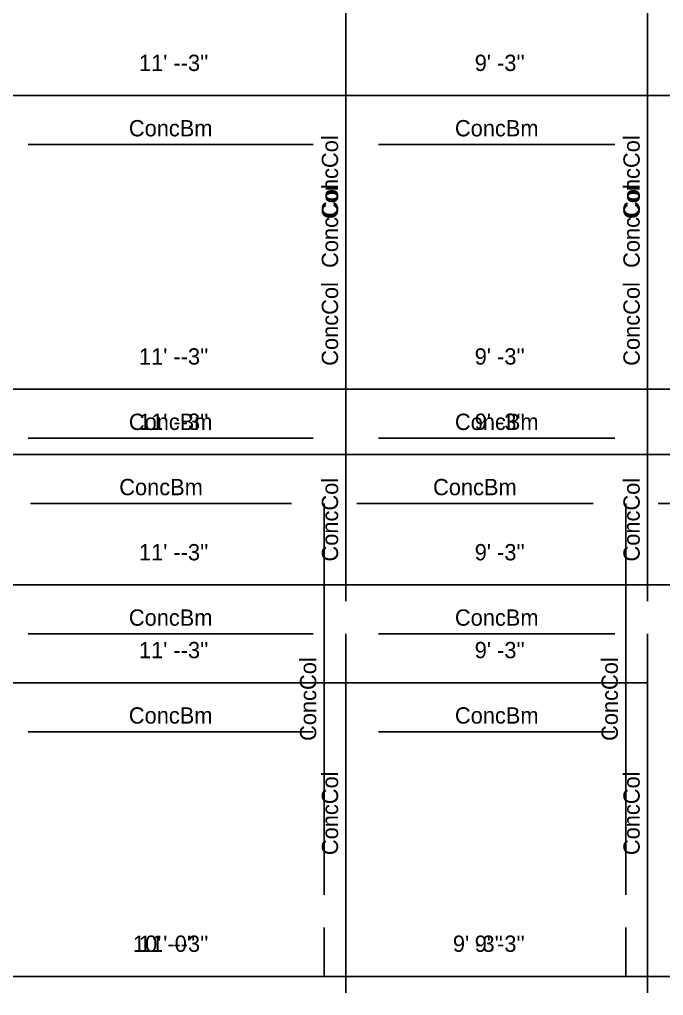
# Model space of a CAD drawing. Extents: x -38 to 2998, y -195 to 11529.
# Drawn here: x 119.9 to 356.9, y 3467 to 3826 of the extents above; entities that cross this region are included whole.
import ezdxf
from ezdxf.enums import TextEntityAlignment as Align

# ---------------------------------------------------------------- set-up
doc = ezdxf.new("R2010")
doc.units = 0
doc.header["$MEASUREMENT"] = 0
doc.layers.get('0').update_dxf_attribs({"linetype": 'CONTINUOUS'})
for name, color, linetype in [('CENTERLINES', 7, 'CONTINUOUS'), ('DIMENSIONS', 4, 'CONTINUOUS'), ('TEXT', 5, 'CONTINUOUS')]:
    doc.layers.add(name, color=color, linetype=linetype)
doc.dimstyles.get("Standard").update_dxf_attribs({"dimtxt": 0.18, "dimasz": 0.18, "dimexe": 0.18, "dimexo": 0.0625, "dimgap": 0.09, "dimtad": 0, "dimtih": 1, "dimtoh": 1, "dimdec": 4, "dimzin": 0, "dimtxsty": 'STANDARD', "dimcen": 0.09, "dimazin": 3, "dimtfac": 1, "dimtdec": 4, "dimtofl": 0, "dimtmove": 0, "dimatfit": 3, "dimtolj": 1, "dimtzin": 0})

# ---------------------------------------------------------------- blocks, each defined once
blk = doc.blocks.new('*D7806')
at = {"color": 1, "linetype": 'BYBLOCK'}
for points in [[(116.73, 3478.77), (115.67, 3477.71), (108.25, 3470.29), (107.19, 3469.23)], [(236.73, 3478.77), (235.67, 3477.71), (228.25, 3470.29), (227.19, 3469.23)]]:
    blk.add_solid(points, dxfattribs=at)
at = {"layer": 'DIMENSIONS', "color": 9, "linetype": 'BYBLOCK'}
for p, q in [((111.96, 3474), (111.96, 3492)), ((231.96, 3474), (231.96, 3492))]:
    blk.add_line(p, q, dxfattribs=at)
at = {"layer": 'DIMENSIONS', "color": 0, "linetype": 'BYBLOCK'}
blk.add_line((111.96, 3474), (231.96, 3474), dxfattribs=at)
at = {"layer": 'DIMENSIONS', "color": 0, "linetype": 'BYBLOCK', "insert": (171.96, 3486), "char_height": 6, "attachment_point": 5}
blk.add_mtext("\\A1; 10' -0''", dxfattribs=at)
blk = doc.blocks.new('*D7807')
at = {"color": 1, "linetype": 'BYBLOCK'}
for points in [[(236.73, 3478.77), (235.67, 3477.71), (228.25, 3470.29), (227.19, 3469.23)], [(347.73, 3478.77), (346.67, 3477.71), (339.25, 3470.29), (338.19, 3469.23)]]:
    blk.add_solid(points, dxfattribs=at)
at = {"layer": 'DIMENSIONS', "color": 9, "linetype": 'BYBLOCK'}
for p, q in [((231.96, 3474), (231.96, 3492)), ((342.96, 3474), (342.96, 3492))]:
    blk.add_line(p, q, dxfattribs=at)
at = {"layer": 'DIMENSIONS', "color": 0, "linetype": 'BYBLOCK'}
blk.add_line((231.96, 3474), (342.96, 3474), dxfattribs=at)
at = {"layer": 'DIMENSIONS', "color": 0, "linetype": 'BYBLOCK', "insert": (287.46, 3486), "char_height": 6, "attachment_point": 5}
blk.add_mtext("\\A1; 9' -3''", dxfattribs=at)
blk = doc.blocks.new('*D7808')
at = {"color": 1, "linetype": 'BYBLOCK'}
for points in [[(347.73, 3478.77), (346.67, 3477.71), (339.25, 3470.29), (338.19, 3469.23)], [(407.73, 3478.77), (406.67, 3477.71), (399.25, 3470.29), (398.19, 3469.23)]]:
    blk.add_solid(points, dxfattribs=at)
at = {"layer": 'DIMENSIONS', "color": 9, "linetype": 'BYBLOCK'}
for p, q in [((342.96, 3474), (342.96, 3492)), ((402.96, 3474), (402.96, 3492))]:
    blk.add_line(p, q, dxfattribs=at)
at = {"layer": 'DIMENSIONS', "color": 0, "linetype": 'BYBLOCK'}
blk.add_line((342.96, 3474), (402.96, 3474), dxfattribs=at)
at = {"layer": 'DIMENSIONS', "color": 0, "linetype": 'BYBLOCK', "insert": (372.96, 3486), "char_height": 6, "attachment_point": 5}
blk.add_mtext("\\A1; 5' -0''", dxfattribs=at)
blk = doc.blocks.new('*D7827')
at = {"color": 1, "linetype": 'BYBLOCK'}
for points in [[(115.77, 3670.77), (114.71, 3669.71), (107.29, 3662.29), (106.23, 3661.23)], [(244.77, 3670.77), (243.71, 3669.71), (236.29, 3662.29), (235.23, 3661.23)]]:
    blk.add_solid(points, dxfattribs=at)
at = {"layer": 'DIMENSIONS', "color": 9, "linetype": 'BYBLOCK'}
for p, q in [((111, 3666), (111, 3684)), ((240, 3666), (240, 3684))]:
    blk.add_line(p, q, dxfattribs=at)
at = {"layer": 'DIMENSIONS', "color": 0, "linetype": 'BYBLOCK'}
blk.add_line((111, 3666), (240, 3666), dxfattribs=at)
at = {"layer": 'DIMENSIONS', "color": 0, "linetype": 'BYBLOCK', "insert": (175.5, 3678), "char_height": 6, "attachment_point": 5}
blk.add_mtext("\\A1; 11' --3''", dxfattribs=at)
blk = doc.blocks.new('*D7828')
at = {"color": 1, "linetype": 'BYBLOCK'}
for points in [[(244.77, 3670.77), (243.71, 3669.71), (236.29, 3662.29), (235.23, 3661.23)], [(355.77, 3670.77), (354.71, 3669.71), (347.29, 3662.29), (346.23, 3661.23)]]:
    blk.add_solid(points, dxfattribs=at)
at = {"layer": 'DIMENSIONS', "color": 9, "linetype": 'BYBLOCK'}
for p, q in [((240, 3666), (240, 3684)), ((351, 3666), (351, 3684))]:
    blk.add_line(p, q, dxfattribs=at)
at = {"layer": 'DIMENSIONS', "color": 0, "linetype": 'BYBLOCK'}
blk.add_line((240, 3666), (351, 3666), dxfattribs=at)
at = {"layer": 'DIMENSIONS', "color": 0, "linetype": 'BYBLOCK', "insert": (295.5, 3678), "char_height": 6, "attachment_point": 5}
blk.add_mtext("\\A1; 9' -3''", dxfattribs=at)
blk = doc.blocks.new('*D7829')
at = {"color": 1, "linetype": 'BYBLOCK'}
for points in [[(355.77, 3670.77), (354.71, 3669.71), (347.29, 3662.29), (346.23, 3661.23)], [(577.77, 3670.77), (576.71, 3669.71), (569.29, 3662.29), (568.23, 3661.23)]]:
    blk.add_solid(points, dxfattribs=at)
at = {"layer": 'DIMENSIONS', "color": 9, "linetype": 'BYBLOCK'}
for p, q in [((351, 3666), (351, 3684)), ((573, 3666), (573, 3684))]:
    blk.add_line(p, q, dxfattribs=at)
at = {"layer": 'DIMENSIONS', "color": 0, "linetype": 'BYBLOCK'}
blk.add_line((351, 3666), (573, 3666), dxfattribs=at)
at = {"layer": 'DIMENSIONS', "color": 0, "linetype": 'BYBLOCK', "insert": (462, 3678), "char_height": 6, "attachment_point": 5}
blk.add_mtext("\\A1; 18' -6''", dxfattribs=at)
blk = doc.blocks.new('*D8313')
at = {"color": 1, "linetype": 'BYBLOCK'}
for points in [[(115.77, 3622.77), (114.71, 3621.71), (107.29, 3614.29), (106.23, 3613.23)], [(244.77, 3622.77), (243.71, 3621.71), (236.29, 3614.29), (235.23, 3613.23)]]:
    blk.add_solid(points, dxfattribs=at)
at = {"layer": 'DIMENSIONS', "color": 9, "linetype": 'BYBLOCK'}
for p, q in [((111, 3618), (111, 3636)), ((240, 3618), (240, 3636))]:
    blk.add_line(p, q, dxfattribs=at)
at = {"layer": 'DIMENSIONS', "color": 0, "linetype": 'BYBLOCK'}
blk.add_line((111, 3618), (240, 3618), dxfattribs=at)
at = {"layer": 'DIMENSIONS', "color": 0, "linetype": 'BYBLOCK', "insert": (175.5, 3630), "char_height": 6, "attachment_point": 5}
blk.add_mtext("\\A1; 11' --3''", dxfattribs=at)
blk = doc.blocks.new('*D8314')
at = {"color": 1, "linetype": 'BYBLOCK'}
for points in [[(244.77, 3622.77), (243.71, 3621.71), (236.29, 3614.29), (235.23, 3613.23)], [(355.77, 3622.77), (354.71, 3621.71), (347.29, 3614.29), (346.23, 3613.23)]]:
    blk.add_solid(points, dxfattribs=at)
at = {"layer": 'DIMENSIONS', "color": 9, "linetype": 'BYBLOCK'}
for p, q in [((240, 3618), (240, 3636)), ((351, 3618), (351, 3636))]:
    blk.add_line(p, q, dxfattribs=at)
at = {"layer": 'DIMENSIONS', "color": 0, "linetype": 'BYBLOCK'}
blk.add_line((240, 3618), (351, 3618), dxfattribs=at)
at = {"layer": 'DIMENSIONS', "color": 0, "linetype": 'BYBLOCK', "insert": (295.5, 3630), "char_height": 6, "attachment_point": 5}
blk.add_mtext("\\A1; 9' -3''", dxfattribs=at)
blk = doc.blocks.new('*D8315')
at = {"color": 1, "linetype": 'BYBLOCK'}
for points in [[(355.77, 3622.77), (354.71, 3621.71), (347.29, 3614.29), (346.23, 3613.23)], [(577.77, 3622.77), (576.71, 3621.71), (569.29, 3614.29), (568.23, 3613.23)]]:
    blk.add_solid(points, dxfattribs=at)
at = {"layer": 'DIMENSIONS', "color": 9, "linetype": 'BYBLOCK'}
for p, q in [((351, 3618), (351, 3636)), ((573, 3618), (573, 3636))]:
    blk.add_line(p, q, dxfattribs=at)
at = {"layer": 'DIMENSIONS', "color": 0, "linetype": 'BYBLOCK'}
blk.add_line((351, 3618), (573, 3618), dxfattribs=at)
at = {"layer": 'DIMENSIONS', "color": 0, "linetype": 'BYBLOCK', "insert": (462, 3630), "char_height": 6, "attachment_point": 5}
blk.add_mtext("\\A1; 18' -6''", dxfattribs=at)
blk = doc.blocks.new('*D8329')
at = {"color": 1, "linetype": 'BYBLOCK'}
for points in [[(115.77, 3802.77), (114.71, 3801.71), (107.29, 3794.29), (106.23, 3793.23)], [(244.77, 3802.77), (243.71, 3801.71), (236.29, 3794.29), (235.23, 3793.23)]]:
    blk.add_solid(points, dxfattribs=at)
at = {"layer": 'DIMENSIONS', "color": 9, "linetype": 'BYBLOCK'}
for p, q in [((111, 3798), (111, 3816)), ((240, 3798), (240, 3816))]:
    blk.add_line(p, q, dxfattribs=at)
at = {"layer": 'DIMENSIONS', "color": 0, "linetype": 'BYBLOCK'}
blk.add_line((111, 3798), (240, 3798), dxfattribs=at)
at = {"layer": 'DIMENSIONS', "color": 0, "linetype": 'BYBLOCK', "insert": (175.5, 3810), "char_height": 6, "attachment_point": 5}
blk.add_mtext("\\A1; 11' --3''", dxfattribs=at)
blk = doc.blocks.new('*D8330')
at = {"color": 1, "linetype": 'BYBLOCK'}
for points in [[(244.77, 3802.77), (243.71, 3801.71), (236.29, 3794.29), (235.23, 3793.23)], [(355.77, 3802.77), (354.71, 3801.71), (347.29, 3794.29), (346.23, 3793.23)]]:
    blk.add_solid(points, dxfattribs=at)
at = {"layer": 'DIMENSIONS', "color": 9, "linetype": 'BYBLOCK'}
for p, q in [((240, 3798), (240, 3816)), ((351, 3798), (351, 3816))]:
    blk.add_line(p, q, dxfattribs=at)
at = {"layer": 'DIMENSIONS', "color": 0, "linetype": 'BYBLOCK'}
blk.add_line((240, 3798), (351, 3798), dxfattribs=at)
at = {"layer": 'DIMENSIONS', "color": 0, "linetype": 'BYBLOCK', "insert": (295.5, 3810), "char_height": 6, "attachment_point": 5}
blk.add_mtext("\\A1; 9' -3''", dxfattribs=at)
blk = doc.blocks.new('*D8783')
at = {"color": 1, "linetype": 'BYBLOCK'}
for points in [[(115.77, 3622.77), (114.71, 3621.71), (107.29, 3614.29), (106.23, 3613.23)], [(244.77, 3622.77), (243.71, 3621.71), (236.29, 3614.29), (235.23, 3613.23)]]:
    blk.add_solid(points, dxfattribs=at)
at = {"layer": 'DIMENSIONS', "color": 9, "linetype": 'BYBLOCK'}
for p, q in [((111, 3618), (111, 3636)), ((240, 3618), (240, 3636))]:
    blk.add_line(p, q, dxfattribs=at)
at = {"layer": 'DIMENSIONS', "color": 0, "linetype": 'BYBLOCK'}
blk.add_line((111, 3618), (240, 3618), dxfattribs=at)
at = {"layer": 'DIMENSIONS', "color": 0, "linetype": 'BYBLOCK', "insert": (175.5, 3630), "char_height": 6, "attachment_point": 5}
blk.add_mtext("\\A1; 11' --3''", dxfattribs=at)
blk = doc.blocks.new('*D8784')
at = {"color": 1, "linetype": 'BYBLOCK'}
for points in [[(244.77, 3622.77), (243.71, 3621.71), (236.29, 3614.29), (235.23, 3613.23)], [(355.77, 3622.77), (354.71, 3621.71), (347.29, 3614.29), (346.23, 3613.23)]]:
    blk.add_solid(points, dxfattribs=at)
at = {"layer": 'DIMENSIONS', "color": 9, "linetype": 'BYBLOCK'}
for p, q in [((240, 3618), (240, 3636)), ((351, 3618), (351, 3636))]:
    blk.add_line(p, q, dxfattribs=at)
at = {"layer": 'DIMENSIONS', "color": 0, "linetype": 'BYBLOCK'}
blk.add_line((240, 3618), (351, 3618), dxfattribs=at)
at = {"layer": 'DIMENSIONS', "color": 0, "linetype": 'BYBLOCK', "insert": (295.5, 3630), "char_height": 6, "attachment_point": 5}
blk.add_mtext("\\A1; 9' -3''", dxfattribs=at)
blk = doc.blocks.new('*D8785')
at = {"color": 1, "linetype": 'BYBLOCK'}
for points in [[(355.77, 3622.77), (354.71, 3621.71), (347.29, 3614.29), (346.23, 3613.23)], [(577.77, 3622.77), (576.71, 3621.71), (569.29, 3614.29), (568.23, 3613.23)]]:
    blk.add_solid(points, dxfattribs=at)
at = {"layer": 'DIMENSIONS', "color": 9, "linetype": 'BYBLOCK'}
for p, q in [((351, 3618), (351, 3636)), ((573, 3618), (573, 3636))]:
    blk.add_line(p, q, dxfattribs=at)
at = {"layer": 'DIMENSIONS', "color": 0, "linetype": 'BYBLOCK'}
blk.add_line((351, 3618), (573, 3618), dxfattribs=at)
at = {"layer": 'DIMENSIONS', "color": 0, "linetype": 'BYBLOCK', "insert": (462, 3630), "char_height": 6, "attachment_point": 5}
blk.add_mtext("\\A1; 18' -6''", dxfattribs=at)
blk = doc.blocks.new('*D8799')
at = {"color": 1, "linetype": 'BYBLOCK'}
for points in [[(115.77, 3802.77), (114.71, 3801.71), (107.29, 3794.29), (106.23, 3793.23)], [(244.77, 3802.77), (243.71, 3801.71), (236.29, 3794.29), (235.23, 3793.23)]]:
    blk.add_solid(points, dxfattribs=at)
at = {"layer": 'DIMENSIONS', "color": 9, "linetype": 'BYBLOCK'}
for p, q in [((111, 3798), (111, 3816)), ((240, 3798), (240, 3816))]:
    blk.add_line(p, q, dxfattribs=at)
at = {"layer": 'DIMENSIONS', "color": 0, "linetype": 'BYBLOCK'}
blk.add_line((111, 3798), (240, 3798), dxfattribs=at)
at = {"layer": 'DIMENSIONS', "color": 0, "linetype": 'BYBLOCK', "insert": (175.5, 3810), "char_height": 6, "attachment_point": 5}
blk.add_mtext("\\A1; 11' --3''", dxfattribs=at)
blk = doc.blocks.new('*D8800')
at = {"color": 1, "linetype": 'BYBLOCK'}
for points in [[(244.77, 3802.77), (243.71, 3801.71), (236.29, 3794.29), (235.23, 3793.23)], [(355.77, 3802.77), (354.71, 3801.71), (347.29, 3794.29), (346.23, 3793.23)]]:
    blk.add_solid(points, dxfattribs=at)
at = {"layer": 'DIMENSIONS', "color": 9, "linetype": 'BYBLOCK'}
for p, q in [((240, 3798), (240, 3816)), ((351, 3798), (351, 3816))]:
    blk.add_line(p, q, dxfattribs=at)
at = {"layer": 'DIMENSIONS', "color": 0, "linetype": 'BYBLOCK'}
blk.add_line((240, 3798), (351, 3798), dxfattribs=at)
at = {"layer": 'DIMENSIONS', "color": 0, "linetype": 'BYBLOCK', "insert": (295.5, 3810), "char_height": 6, "attachment_point": 5}
blk.add_mtext("\\A1; 9' -3''", dxfattribs=at)
blk = doc.blocks.new('*D9253')
at = {"color": 1, "linetype": 'BYBLOCK'}
for points in [[(115.77, 3622.77), (114.71, 3621.71), (107.29, 3614.29), (106.23, 3613.23)], [(244.77, 3622.77), (243.71, 3621.71), (236.29, 3614.29), (235.23, 3613.23)]]:
    blk.add_solid(points, dxfattribs=at)
at = {"layer": 'DIMENSIONS', "color": 9, "linetype": 'BYBLOCK'}
for p, q in [((111, 3618), (111, 3636)), ((240, 3618), (240, 3636))]:
    blk.add_line(p, q, dxfattribs=at)
at = {"layer": 'DIMENSIONS', "color": 0, "linetype": 'BYBLOCK'}
blk.add_line((111, 3618), (240, 3618), dxfattribs=at)
at = {"layer": 'DIMENSIONS', "color": 0, "linetype": 'BYBLOCK', "insert": (175.5, 3630), "char_height": 6, "attachment_point": 5}
blk.add_mtext("\\A1; 11' --3''", dxfattribs=at)
blk = doc.blocks.new('*D9254')
at = {"color": 1, "linetype": 'BYBLOCK'}
for points in [[(244.77, 3622.77), (243.71, 3621.71), (236.29, 3614.29), (235.23, 3613.23)], [(355.77, 3622.77), (354.71, 3621.71), (347.29, 3614.29), (346.23, 3613.23)]]:
    blk.add_solid(points, dxfattribs=at)
at = {"layer": 'DIMENSIONS', "color": 9, "linetype": 'BYBLOCK'}
for p, q in [((240, 3618), (240, 3636)), ((351, 3618), (351, 3636))]:
    blk.add_line(p, q, dxfattribs=at)
at = {"layer": 'DIMENSIONS', "color": 0, "linetype": 'BYBLOCK'}
blk.add_line((240, 3618), (351, 3618), dxfattribs=at)
at = {"layer": 'DIMENSIONS', "color": 0, "linetype": 'BYBLOCK', "insert": (295.5, 3630), "char_height": 6, "attachment_point": 5}
blk.add_mtext("\\A1; 9' -3''", dxfattribs=at)
blk = doc.blocks.new('*D9255')
at = {"color": 1, "linetype": 'BYBLOCK'}
for points in [[(355.77, 3622.77), (354.71, 3621.71), (347.29, 3614.29), (346.23, 3613.23)], [(577.77, 3622.77), (576.71, 3621.71), (569.29, 3614.29), (568.23, 3613.23)]]:
    blk.add_solid(points, dxfattribs=at)
at = {"layer": 'DIMENSIONS', "color": 9, "linetype": 'BYBLOCK'}
for p, q in [((351, 3618), (351, 3636)), ((573, 3618), (573, 3636))]:
    blk.add_line(p, q, dxfattribs=at)
at = {"layer": 'DIMENSIONS', "color": 0, "linetype": 'BYBLOCK'}
blk.add_line((351, 3618), (573, 3618), dxfattribs=at)
at = {"layer": 'DIMENSIONS', "color": 0, "linetype": 'BYBLOCK', "insert": (462, 3630), "char_height": 6, "attachment_point": 5}
blk.add_mtext("\\A1; 18' -6''", dxfattribs=at)
blk = doc.blocks.new('*D9269')
at = {"color": 1, "linetype": 'BYBLOCK'}
for points in [[(115.77, 3802.77), (114.71, 3801.71), (107.29, 3794.29), (106.23, 3793.23)], [(244.77, 3802.77), (243.71, 3801.71), (236.29, 3794.29), (235.23, 3793.23)]]:
    blk.add_solid(points, dxfattribs=at)
at = {"layer": 'DIMENSIONS', "color": 9, "linetype": 'BYBLOCK'}
for p, q in [((111, 3798), (111, 3816)), ((240, 3798), (240, 3816))]:
    blk.add_line(p, q, dxfattribs=at)
at = {"layer": 'DIMENSIONS', "color": 0, "linetype": 'BYBLOCK'}
blk.add_line((111, 3798), (240, 3798), dxfattribs=at)
at = {"layer": 'DIMENSIONS', "color": 0, "linetype": 'BYBLOCK', "insert": (175.5, 3810), "char_height": 6, "attachment_point": 5}
blk.add_mtext("\\A1; 11' --3''", dxfattribs=at)
blk = doc.blocks.new('*D9270')
at = {"color": 1, "linetype": 'BYBLOCK'}
for points in [[(244.77, 3802.77), (243.71, 3801.71), (236.29, 3794.29), (235.23, 3793.23)], [(355.77, 3802.77), (354.71, 3801.71), (347.29, 3794.29), (346.23, 3793.23)]]:
    blk.add_solid(points, dxfattribs=at)
at = {"layer": 'DIMENSIONS', "color": 9, "linetype": 'BYBLOCK'}
for p, q in [((240, 3798), (240, 3816)), ((351, 3798), (351, 3816))]:
    blk.add_line(p, q, dxfattribs=at)
at = {"layer": 'DIMENSIONS', "color": 0, "linetype": 'BYBLOCK'}
blk.add_line((240, 3798), (351, 3798), dxfattribs=at)
at = {"layer": 'DIMENSIONS', "color": 0, "linetype": 'BYBLOCK', "insert": (295.5, 3810), "char_height": 6, "attachment_point": 5}
blk.add_mtext("\\A1; 9' -3''", dxfattribs=at)
blk = doc.blocks.new('*D9783')
at = {"color": 1, "linetype": 'BYBLOCK'}
for points in [[(115.77, 3478.77), (114.71, 3477.71), (107.29, 3470.29), (106.23, 3469.23)], [(244.77, 3478.77), (243.71, 3477.71), (236.29, 3470.29), (235.23, 3469.23)]]:
    blk.add_solid(points, dxfattribs=at)
at = {"layer": 'DIMENSIONS', "color": 9, "linetype": 'BYBLOCK'}
for p, q in [((111, 3474), (111, 3492)), ((240, 3474), (240, 3492))]:
    blk.add_line(p, q, dxfattribs=at)
at = {"layer": 'DIMENSIONS', "color": 0, "linetype": 'BYBLOCK'}
blk.add_line((111, 3474), (240, 3474), dxfattribs=at)
at = {"layer": 'DIMENSIONS', "color": 0, "linetype": 'BYBLOCK', "insert": (175.5, 3486), "char_height": 6, "attachment_point": 5}
blk.add_mtext("\\A1; 11' --3''", dxfattribs=at)
blk = doc.blocks.new('*D9784')
at = {"color": 1, "linetype": 'BYBLOCK'}
for points in [[(244.77, 3478.77), (243.71, 3477.71), (236.29, 3470.29), (235.23, 3469.23)], [(355.77, 3478.77), (354.71, 3477.71), (347.29, 3470.29), (346.23, 3469.23)]]:
    blk.add_solid(points, dxfattribs=at)
at = {"layer": 'DIMENSIONS', "color": 9, "linetype": 'BYBLOCK'}
for p, q in [((240, 3474), (240, 3492)), ((351, 3474), (351, 3492))]:
    blk.add_line(p, q, dxfattribs=at)
at = {"layer": 'DIMENSIONS', "color": 0, "linetype": 'BYBLOCK'}
blk.add_line((240, 3474), (351, 3474), dxfattribs=at)
at = {"layer": 'DIMENSIONS', "color": 0, "linetype": 'BYBLOCK', "insert": (295.5, 3486), "char_height": 6, "attachment_point": 5}
blk.add_mtext("\\A1; 9' -3''", dxfattribs=at)
blk = doc.blocks.new('*D9787')
at = {"color": 1, "linetype": 'BYBLOCK'}
for points in [[(115.77, 3586.77), (114.71, 3585.71), (107.29, 3578.29), (106.23, 3577.23)], [(244.77, 3586.77), (243.71, 3585.71), (236.29, 3578.29), (235.23, 3577.23)]]:
    blk.add_solid(points, dxfattribs=at)
at = {"layer": 'DIMENSIONS', "color": 9, "linetype": 'BYBLOCK'}
for p, q in [((111, 3582), (111, 3600)), ((240, 3582), (240, 3600))]:
    blk.add_line(p, q, dxfattribs=at)
at = {"layer": 'DIMENSIONS', "color": 0, "linetype": 'BYBLOCK'}
blk.add_line((111, 3582), (240, 3582), dxfattribs=at)
at = {"layer": 'DIMENSIONS', "color": 0, "linetype": 'BYBLOCK', "insert": (175.5, 3594), "char_height": 6, "attachment_point": 5}
blk.add_mtext("\\A1; 11' --3''", dxfattribs=at)
blk = doc.blocks.new('*D9788')
at = {"color": 1, "linetype": 'BYBLOCK'}
for points in [[(244.77, 3586.77), (243.71, 3585.71), (236.29, 3578.29), (235.23, 3577.23)], [(355.77, 3586.77), (354.71, 3585.71), (347.29, 3578.29), (346.23, 3577.23)]]:
    blk.add_solid(points, dxfattribs=at)
at = {"layer": 'DIMENSIONS', "color": 9, "linetype": 'BYBLOCK'}
for p, q in [((240, 3582), (240, 3600)), ((351, 3582), (351, 3600))]:
    blk.add_line(p, q, dxfattribs=at)
at = {"layer": 'DIMENSIONS', "color": 0, "linetype": 'BYBLOCK'}
blk.add_line((240, 3582), (351, 3582), dxfattribs=at)
at = {"layer": 'DIMENSIONS', "color": 0, "linetype": 'BYBLOCK', "insert": (295.5, 3594), "char_height": 6, "attachment_point": 5}
blk.add_mtext("\\A1; 9' -3''", dxfattribs=at)
blk = doc.blocks.new('*D9791')
at = {"color": 1, "linetype": 'BYBLOCK'}
for points in [[(115.77, 3694.77), (114.71, 3693.71), (107.29, 3686.29), (106.23, 3685.23)], [(244.77, 3694.77), (243.71, 3693.71), (236.29, 3686.29), (235.23, 3685.23)]]:
    blk.add_solid(points, dxfattribs=at)
at = {"layer": 'DIMENSIONS', "color": 9, "linetype": 'BYBLOCK'}
for p, q in [((111, 3690), (111, 3708)), ((240, 3690), (240, 3708))]:
    blk.add_line(p, q, dxfattribs=at)
at = {"layer": 'DIMENSIONS', "color": 0, "linetype": 'BYBLOCK'}
blk.add_line((111, 3690), (240, 3690), dxfattribs=at)
at = {"layer": 'DIMENSIONS', "color": 0, "linetype": 'BYBLOCK', "insert": (175.5, 3702), "char_height": 6, "attachment_point": 5}
blk.add_mtext("\\A1; 11' --3''", dxfattribs=at)
blk = doc.blocks.new('*D9792')
at = {"color": 1, "linetype": 'BYBLOCK'}
for points in [[(244.77, 3694.77), (243.71, 3693.71), (236.29, 3686.29), (235.23, 3685.23)], [(355.77, 3694.77), (354.71, 3693.71), (347.29, 3686.29), (346.23, 3685.23)]]:
    blk.add_solid(points, dxfattribs=at)
at = {"layer": 'DIMENSIONS', "color": 9, "linetype": 'BYBLOCK'}
for p, q in [((240, 3690), (240, 3708)), ((351, 3690), (351, 3708))]:
    blk.add_line(p, q, dxfattribs=at)
at = {"layer": 'DIMENSIONS', "color": 0, "linetype": 'BYBLOCK'}
blk.add_line((240, 3690), (351, 3690), dxfattribs=at)
at = {"layer": 'DIMENSIONS', "color": 0, "linetype": 'BYBLOCK', "insert": (295.5, 3702), "char_height": 6, "attachment_point": 5}
blk.add_mtext("\\A1; 9' -3''", dxfattribs=at)
blk = doc.blocks.new('*D9793')
at = {"color": 1, "linetype": 'BYBLOCK'}
for points in [[(355.77, 3694.77), (354.71, 3693.71), (347.29, 3686.29), (346.23, 3685.23)], [(577.77, 3694.77), (576.71, 3693.71), (569.29, 3686.29), (568.23, 3685.23)]]:
    blk.add_solid(points, dxfattribs=at)
at = {"layer": 'DIMENSIONS', "color": 9, "linetype": 'BYBLOCK'}
for p, q in [((351, 3690), (351, 3708)), ((573, 3690), (573, 3708))]:
    blk.add_line(p, q, dxfattribs=at)
at = {"layer": 'DIMENSIONS', "color": 0, "linetype": 'BYBLOCK'}
blk.add_line((351, 3690), (573, 3690), dxfattribs=at)
at = {"layer": 'DIMENSIONS', "color": 0, "linetype": 'BYBLOCK', "insert": (462, 3702), "char_height": 6, "attachment_point": 5}
blk.add_mtext("\\A1; 18' -6''", dxfattribs=at)
blk = doc.blocks.new('*D9807')
at = {"color": 1, "linetype": 'BYBLOCK'}
for points in [[(115.77, 3802.77), (114.71, 3801.71), (107.29, 3794.29), (106.23, 3793.23)], [(244.77, 3802.77), (243.71, 3801.71), (236.29, 3794.29), (235.23, 3793.23)]]:
    blk.add_solid(points, dxfattribs=at)
at = {"layer": 'DIMENSIONS', "color": 9, "linetype": 'BYBLOCK'}
for p, q in [((111, 3798), (111, 3816)), ((240, 3798), (240, 3816))]:
    blk.add_line(p, q, dxfattribs=at)
at = {"layer": 'DIMENSIONS', "color": 0, "linetype": 'BYBLOCK'}
blk.add_line((111, 3798), (240, 3798), dxfattribs=at)
at = {"layer": 'DIMENSIONS', "color": 0, "linetype": 'BYBLOCK', "insert": (175.5, 3810), "char_height": 6, "attachment_point": 5}
blk.add_mtext("\\A1; 11' --3''", dxfattribs=at)
blk = doc.blocks.new('*D9808')
at = {"color": 1, "linetype": 'BYBLOCK'}
for points in [[(244.77, 3802.77), (243.71, 3801.71), (236.29, 3794.29), (235.23, 3793.23)], [(355.77, 3802.77), (354.71, 3801.71), (347.29, 3794.29), (346.23, 3793.23)]]:
    blk.add_solid(points, dxfattribs=at)
at = {"layer": 'DIMENSIONS', "color": 9, "linetype": 'BYBLOCK'}
for p, q in [((240, 3798), (240, 3816)), ((351, 3798), (351, 3816))]:
    blk.add_line(p, q, dxfattribs=at)
at = {"layer": 'DIMENSIONS', "color": 0, "linetype": 'BYBLOCK'}
blk.add_line((240, 3798), (351, 3798), dxfattribs=at)
at = {"layer": 'DIMENSIONS', "color": 0, "linetype": 'BYBLOCK', "insert": (295.5, 3810), "char_height": 6, "attachment_point": 5}
blk.add_mtext("\\A1; 9' -3''", dxfattribs=at)
blk = doc.blocks.new('*D9809')
at = {"color": 1, "linetype": 'BYBLOCK'}
for points in [[(355.77, 3802.77), (354.71, 3801.71), (347.29, 3794.29), (346.23, 3793.23)], [(577.77, 3802.77), (576.71, 3801.71), (569.29, 3794.29), (568.23, 3793.23)]]:
    blk.add_solid(points, dxfattribs=at)
at = {"layer": 'DIMENSIONS', "color": 9, "linetype": 'BYBLOCK'}
for p, q in [((351, 3798), (351, 3816)), ((573, 3798), (573, 3816))]:
    blk.add_line(p, q, dxfattribs=at)
at = {"layer": 'DIMENSIONS', "color": 0, "linetype": 'BYBLOCK'}
blk.add_line((351, 3798), (573, 3798), dxfattribs=at)
at = {"layer": 'DIMENSIONS', "color": 0, "linetype": 'BYBLOCK', "insert": (462, 3810), "char_height": 6, "attachment_point": 5}
blk.add_mtext("\\A1; 18' -6''", dxfattribs=at)

msp = doc.modelspace()

# ---------------------------------------------------------------- linework, layer by layer
at = {"layer": 'CENTERLINES', "color": 0, "linetype": 'CONTINUOUS'}
for p, q in [((240, 3696), (240, 3840)), ((351, 3696), (351, 3840)), ((123, 3780), (228, 3780)), ((123, 3780), (228, 3780)), ((123, 3780), (228, 3780)), ((123, 3780), (228, 3780)), ((240, 3648), (240, 3780)), ((240, 3648), (240, 3780)), ((240, 3648), (240, 3780)), ((240, 3720), (240, 3780)), ((252, 3780), (339, 3780)), ((252, 3780), (339, 3780)), ((252, 3780), (339, 3780)), ((252, 3780), (339, 3780)), ((351, 3648), (351, 3780)), ((351, 3648), (351, 3780)), ((351, 3648), (351, 3780)), ((351, 3720), (351, 3780)), ((123, 3672), (228, 3672)), ((240, 3612), (240, 3672)), ((252, 3672), (339, 3672)), ((351, 3612), (351, 3672)), ((123.96, 3648), (219.96, 3648)), ((231.96, 3504), (231.96, 3648)), ((243.96, 3648), (330.96, 3648)), ((342.96, 3504), (342.96, 3648)), ((354.96, 3648), (390.96, 3648)), ((123, 3600), (228, 3600)), ((123, 3600), (228, 3600)), ((123, 3600), (228, 3600)), ((240, 3468), (240, 3600)), ((240, 3468), (240, 3600)), ((240, 3468), (240, 3600)), ((252, 3600), (339, 3600)), ((252, 3600), (339, 3600)), ((252, 3600), (339, 3600)), ((351, 3468), (351, 3600)), ((351, 3468), (351, 3600)), ((351, 3468), (351, 3600)), ((123, 3564), (228, 3564)), ((240, 3504), (240, 3564)), ((252, 3564), (339, 3564)), ((351, 3504), (351, 3564))]:
    msp.add_line(p, q, dxfattribs=at)

# ---------------------------------------------------------------- texts
at = {"layer": 'TEXT', "color": 0}
for p in [(175.5, 3786), (175.5, 3786), (175.5, 3786), (175.5, 3786), (295.5, 3786), (295.5, 3786), (295.5, 3786), (295.5, 3786), (175.5, 3678), (295.5, 3678), (171.96, 3654), (287.46, 3654), (175.5, 3606), (175.5, 3606), (175.5, 3606), (295.5, 3606), (295.5, 3606), (295.5, 3606), (175.5, 3570), (295.5, 3570)]:
    msp.add_text('ConcBm', height=6, dxfattribs=at).set_placement(p, align=Align.MIDDLE)
for p in [(234, 3768), (345, 3768), (234, 3750), (345, 3750), (234, 3714), (234, 3714), (234, 3714), (345, 3714), (345, 3714), (345, 3714), (234, 3642), (345, 3642), (225.96, 3576), (336.96, 3576), (234, 3534), (234, 3534), (234, 3534), (234, 3534), (345, 3534), (345, 3534), (345, 3534), (345, 3534)]:
    msp.add_text('ConcCol', height=6, rotation=90, dxfattribs=at).set_placement(p, align=Align.MIDDLE)

# ---------------------------------------------------------------- dimensions: what is measured, and where the dimension line sits
at = {"layer": 'DIMENSIONS'}
for base, p1, p2, picture, middle in [((240, 3798), (111, 3786), (240, 3786), '*D8329', (175.5, 3786)), ((240, 3798), (111, 3786), (240, 3786), '*D8799', (175.5, 3786)), ((240, 3798), (111, 3786), (240, 3786), '*D9269', (175.5, 3786)), ((240, 3798), (111, 3786), (240, 3786), '*D9807', (175.5, 3786)), ((351, 3798), (240, 3786), (351, 3786), '*D8330', (295.5, 3786)), ((351, 3798), (240, 3786), (351, 3786), '*D8800', (295.5, 3786)), ((351, 3798), (240, 3786), (351, 3786), '*D9270', (295.5, 3786)), ((351, 3798), (240, 3786), (351, 3786), '*D9808', (295.5, 3786)), ((573, 3798), (351, 3786), (573, 3786), '*D9809', (462, 3786)), ((240, 3690), (111, 3678), (240, 3678), '*D9791', (175.5, 3678)), ((351, 3690), (240, 3678), (351, 3678), '*D9792', (295.5, 3678)), ((573, 3690), (351, 3678), (573, 3678), '*D9793', (462, 3678)), ((240, 3666), (111, 3654), (240, 3654), '*D7827', (175.5, 3654)), ((351, 3666), (240, 3654), (351, 3654), '*D7828', (295.5, 3654)), ((573, 3666), (351, 3654), (573, 3654), '*D7829', (462, 3654)), ((240, 3618), (111, 3606), (240, 3606), '*D8313', (175.5, 3606)), ((240, 3618), (111, 3606), (240, 3606), '*D8783', (175.5, 3606)), ((240, 3618), (111, 3606), (240, 3606), '*D9253', (175.5, 3606)), ((351, 3618), (240, 3606), (351, 3606), '*D8314', (295.5, 3606)), ((351, 3618), (240, 3606), (351, 3606), '*D8784', (295.5, 3606)), ((351, 3618), (240, 3606), (351, 3606), '*D9254', (295.5, 3606)), ((573, 3618), (351, 3606), (573, 3606), '*D8315', (462, 3606)), ((573, 3618), (351, 3606), (573, 3606), '*D8785', (462, 3606)), ((573, 3618), (351, 3606), (573, 3606), '*D9255', (462, 3606)), ((240, 3582), (111, 3570), (240, 3570), '*D9787', (175.5, 3570)), ((351, 3582), (240, 3570), (351, 3570), '*D9788', (295.5, 3570)), ((240, 3474), (111, 3462), (240, 3462), '*D9783', (175.5, 3462)), ((231.96, 3474), (111.96, 3462), (231.96, 3462), '*D7806', (171.96, 3462)), ((342.96, 3474), (231.96, 3462), (342.96, 3462), '*D7807', (287.46, 3462)), ((351, 3474), (240, 3462), (351, 3462), '*D9784', (295.5, 3462)), ((402.96, 3474), (342.96, 3462), (402.96, 3462), '*D7808', (372.96, 3462))]:
    dim = msp.add_linear_dim(base=base, p1=p1, p2=p2, dimstyle='STANDARD', dxfattribs=at)
    dim.commit()
    dim.dimension.update_dxf_attribs({"geometry": picture, "text_midpoint": middle})

doc.saveas('drawing.dxf')
